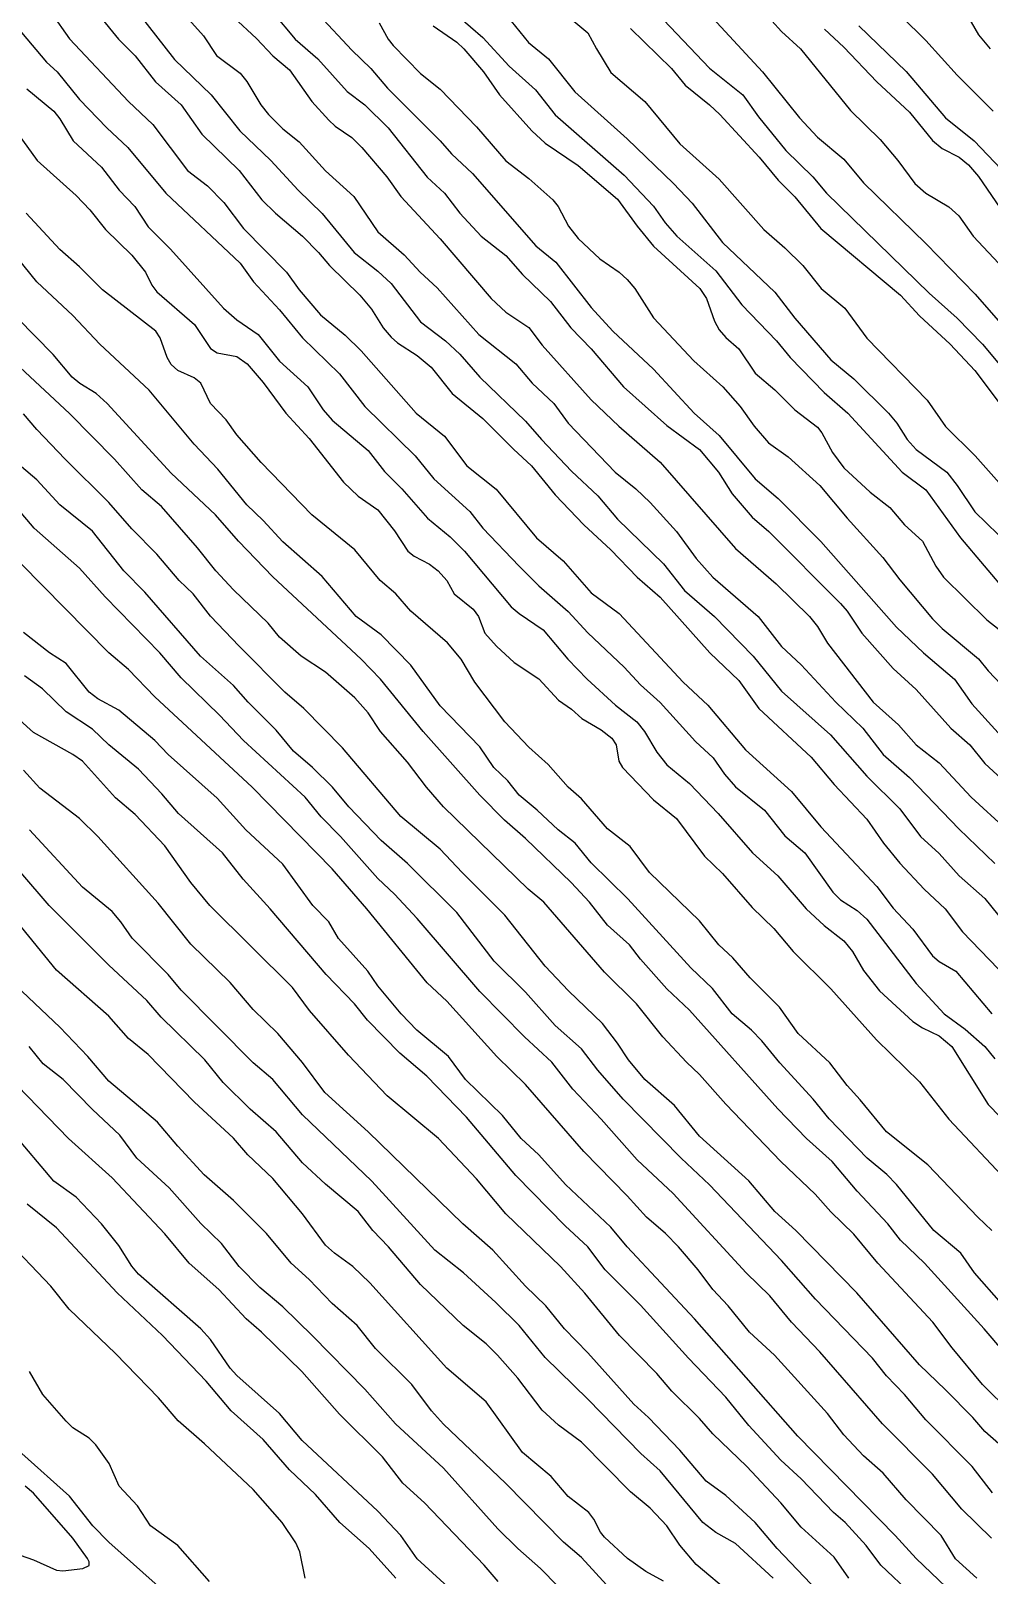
# Model space of a CAD drawing. Extents: x 474277 to 475042, y 254928 to 255625.
# Drawn here: x 474808.7 to 474831.1, y 255362.19 to 255398.28 of the extents above; entities that cross this region are included whole.
import ezdxf

# ---------------------------------------------------------------- set-up
doc = ezdxf.new("R2010")
doc.units = 0
doc.header["$MEASUREMENT"] = 0
doc.layers.add('BaseMapV2_DTM_export_MonNov09090547073261 — entities', color=1, linetype='CONTINUOUS')

msp = doc.modelspace()

# ---------------------------------------------------------------- linework, layer by layer
at = {"layer": 'BaseMapV2_DTM_export_MonNov09090547073261 — entities', "color": 15, "linetype": 'Continuous', "true_color": 0xb7484b}
for points in [[(474808.745, 255399.311, 99), (474809.607, 255398.091, 99), (474810.982, 255396.627, 99), (474811.552, 255396.09, 99), (474812.36, 255395.017, 99), (474812.827, 255394.653, 99), (474813.21, 255394.269, 99), (474813.67, 255393.657, 99), (474814.676, 255392.64, 99), (474814.974, 255392.226, 99), (474815.474, 255391.643, 99), (474816.047, 255391.168, 99), (474816.423, 255390.8, 99), (474817.708, 255389.343, 99), (474818.366, 255388.806, 99), (474818.892, 255388.116, 99), (474819.574, 255387.565, 99), (474820.517, 255386.429, 99), (474821.142, 255385.892, 99), (474821.798, 255385.147, 99), (474822.448, 255384.666, 99), (474823.945, 255383.062, 99), (474824.523, 255382.519, 99), (474825.402, 255381.477, 99), (474826.475, 255380.507, 99), (474827.165, 255379.682, 99), (474828.469, 255378.287, 99), (474828.852, 255377.778, 99), (474829.312, 255377.286, 99), (474829.772, 255376.664, 99), (474829.926, 255376.532, 99), (474830.321, 255376.308, 99), (474831.157, 255375.311, 99)], [(474811.028, 255398.927, 98.5), (474812.06, 255397.605, 98.5), (474812.92, 255396.78, 98.5), (474813.59, 255395.937, 98.5), (474814.31, 255395.247, 98.5), (474814.948, 255394.557, 98.5), (474815.511, 255394.01, 98.5), (474816.26, 255393.1, 98.5), (474816.814, 255392.661, 98.5), (474817.121, 255392.374, 98.5), (474817.811, 255391.477, 98.5), (474818.392, 255391.03, 98.5), (474818.731, 255390.72, 98.5), (474819.191, 255390.182, 98.5), (474820.265, 255389.16, 98.5), (474820.632, 255388.729, 98.5), (474821.338, 255387.991, 98.5), (474821.951, 255387.414, 98.5), (474822.411, 255386.865, 98.5), (474823.485, 255385.826, 98.5), (474823.976, 255385.202, 98.5), (474824.678, 255384.589, 98.5), (474825.583, 255383.669, 98.5), (474826.245, 255382.845, 98.5), (474827.393, 255381.829, 98.5), (474828.239, 255380.862, 98.5), (474829.006, 255380.102, 98.5), (474829.491, 255379.452, 98.5), (474829.926, 255379.055, 98.5), (474830.399, 255378.531, 98.5), (474830.999, 255378.004, 98.5), (474831.459, 255377.435, 98.5)], [(474823.025, 255399.028, 95.75), (474824.558, 255397.407, 95.75), (474825.343, 255396.78, 95.75), (474825.709, 255396.269, 95.75), (474826.349, 255395.477, 95.75), (474826.979, 255394.863, 95.75), (474827.299, 255394.48, 95.75), (474829.696, 255392.15, 95.75), (474830.35, 255391.566, 95.75), (474830.94, 255390.953, 95.75), (474831.452, 255390.34, 95.75)], [(474824.252, 255398.992, 95.5), (474825.803, 255397.317, 95.5), (474826.663, 255396.244, 95.5), (474827.089, 255395.796, 95.5), (474827.702, 255395.275, 95.5), (474828.162, 255394.725, 95.5), (474829.619, 255393.308, 95.5), (474830.769, 255392.121, 95.5), (474831.525, 255391.26, 95.5)], [(474810.297, 255398.632, 98.75), (474810.748, 255398.084, 98.75), (474811.14, 255397.696, 98.75), (474811.615, 255397.087, 98.75), (474812.214, 255396.546, 98.75), (474812.7, 255395.86, 98.75), (474813.574, 255395.017, 98.75), (474814.103, 255394.327, 98.75), (474814.418, 255394.02, 98.75), (474815.051, 255393.482, 98.75), (474815.427, 255393.1, 98.75), (474815.683, 255392.793, 98.75), (474816.391, 255392.103, 98.75), (474816.661, 255391.772, 98.75), (474816.938, 255391.336, 98.75), (474817.121, 255391.116, 98.75), (474817.274, 255390.985, 98.75), (474817.734, 255390.694, 98.75), (474818.057, 255390.416, 98.75), (474818.546, 255389.803, 98.75), (474819.268, 255389.217, 98.75), (474819.98, 255388.499, 98.75), (474820.405, 255388.116, 98.75), (474820.955, 255387.437, 98.75), (474821.623, 255386.736, 98.75), (474822.258, 255386.15, 98.75), (474822.872, 255385.511, 98.75), (474823.408, 255385.048, 98.75), (474824.568, 255383.745, 98.75), (474825.248, 255383.097, 98.75), (474825.717, 255382.442, 98.75), (474826.935, 255381.309, 98.75), (474827.472, 255380.669, 98.75), (474828.239, 255379.856, 98.75), (474828.624, 255379.298, 98.75), (474829.006, 255378.832, 98.75), (474829.58, 255378.225, 98.75), (474830.067, 255377.765, 98.75), (474830.47, 255377.228, 98.75), (474831.306, 255376.358, 98.75)], [(474812.327, 255398.621, 98.25), (474812.739, 255398.161, 98.25), (474813.042, 255397.7, 98.25), (474813.594, 255397.287, 98.25), (474813.747, 255397.093, 98.25), (474814.073, 255396.55, 98.25), (474814.257, 255396.32, 98.25), (474814.59, 255395.988, 98.25), (474814.974, 255395.68, 98.25), (474815.587, 255395.003, 98.25), (474816.249, 255394.403, 98.25), (474816.814, 255393.579, 98.25), (474817.427, 255393.042, 98.25), (474817.798, 255392.64, 98.25), (474818.194, 255392.273, 98.25), (474819.175, 255391.183, 98.25), (474820.035, 255390.493, 98.25), (474820.418, 255390.045, 98.25), (474820.922, 255389.573, 98.25), (474821.261, 255389.11, 98.25), (474822.355, 255387.963, 98.25), (474822.837, 255387.579, 98.25), (474823.178, 255387.26, 98.25), (474823.789, 255386.582, 98.25), (474824.252, 255385.949, 98.25), (474824.64, 255385.509, 98.25), (474825.695, 255384.589, 98.25), (474826.245, 255383.889, 98.25), (474826.705, 255383.466, 98.25), (474827.515, 255382.595, 98.25), (474828.147, 255381.982, 98.25), (474828.62, 255381.368, 98.25), (474829.239, 255380.832, 98.25), (474830.386, 255379.629, 98.25), (474831.229, 255378.823, 98.25)], [(474813.44, 255398.595, 98), (474813.977, 255398.097, 98), (474814.36, 255397.695, 98), (474814.744, 255397.365, 98), (474815.271, 255396.627, 98), (474815.664, 255396.193, 98), (474815.817, 255396.048, 98), (474816.201, 255395.781, 98), (474816.438, 255395.554, 98), (474817.018, 255394.863, 98), (474817.351, 255394.404, 98), (474818.271, 255393.418, 98), (474819.46, 255392.026, 98), (474819.804, 255391.702, 98), (474820.341, 255391.345, 98), (474820.648, 255390.935, 98), (474821.798, 255389.655, 98), (474822.445, 255389.036, 98), (474823.408, 255388.201, 98), (474825.172, 255386.179, 98), (474826.118, 255385.356, 98), (474826.9, 255384.589, 98), (474827.088, 255384.359, 98), (474827.319, 255383.971, 98), (474828.389, 255382.595, 98), (474828.98, 255382.059, 98), (474829.393, 255381.598, 98), (474829.926, 255381.176, 98), (474830.674, 255380.372, 98), (474831.511, 255379.605, 98)], [(474814.36, 255398.708, 97.75), (474814.876, 255398.084, 97.75), (474815.411, 255397.624, 97.75), (474816.095, 255396.857, 97.75), (474816.507, 255396.544, 97.75), (474817.053, 255396.014, 97.75), (474817.964, 255394.858, 97.75), (474818.365, 255394.48, 97.75), (474818.727, 255394.02, 97.75), (474819.224, 255393.483, 97.75), (474819.804, 255393.028, 97.75), (474820.188, 255392.584, 97.75), (474820.847, 255391.95, 97.75), (474821.319, 255391.336, 97.75), (474821.798, 255390.843, 97.75), (474822.549, 255389.956, 97.75), (474823.562, 255389.054, 97.75), (474824.328, 255388.496, 97.75), (474824.769, 255387.963, 97.75), (474825.095, 255387.459, 97.75), (474825.555, 255386.917, 97.75), (474825.946, 255386.582, 97.75), (474827.625, 255384.894, 97.75), (474827.779, 255384.717, 97.75), (474828.125, 255384.205, 97.75), (474828.852, 255383.378, 97.75), (474829.389, 255382.89, 97.75), (474830.204, 255381.982, 97.75), (474830.648, 255381.598, 97.75), (474830.999, 255381.161, 97.75), (474832.073, 255380.169, 97.75)], [(474815.434, 255398.654, 97.5), (474816.201, 255397.828, 97.5), (474816.649, 255397.394, 97.5), (474817.038, 255396.934, 97.5), (474818.268, 255395.707, 97.5), (474818.53, 255395.4, 97.5), (474819.02, 255394.94, 97.5), (474820.501, 255393.253, 97.5), (474820.971, 255392.87, 97.5), (474821.798, 255391.813, 97.5), (474822.299, 255391.26, 97.5), (474823.255, 255390.372, 97.5), (474824.205, 255389.343, 97.5), (474824.788, 255388.823, 97.5), (474825.626, 255387.809, 97.5), (474826.168, 255387.349, 97.5), (474827.165, 255386.345, 97.5), (474828.929, 255384.347, 97.5), (474829.561, 255383.745, 97.5), (474830.287, 255383.132, 97.5), (474830.692, 255382.556, 97.5), (474831.306, 255381.875, 97.5)], [(474818.686, 255398.621, 96.75), (474819.268, 255398.123, 96.75), (474819.881, 255397.449, 96.75), (474820.495, 255396.901, 96.75), (474820.955, 255396.317, 96.75), (474822.565, 255394.903, 96.75), (474823.255, 255394.182, 96.75), (474823.529, 255393.79, 96.75), (474823.8, 255393.483, 96.75), (474824.712, 255392.669, 96.75), (474825.318, 255391.873, 96.75), (474826.127, 255391.03, 96.75), (474826.443, 255390.646, 96.75), (474827.242, 255389.824, 96.75), (474827.798, 255389.343, 96.75), (474829.064, 255387.963, 96.75), (474829.619, 255387.551, 96.75), (474830.43, 255386.429, 96.75), (474831.536, 255385.125, 96.75)], [(474819.728, 255398.753, 96.5), (474820.329, 255398.007, 96.5), (474820.801, 255397.622, 96.5), (474821.415, 255396.854, 96.5), (474822.641, 255395.755, 96.5), (474823.724, 255394.71, 96.5), (474824.16, 255394.25, 96.5), (474824.865, 255393.33, 96.5), (474826.092, 255392.171, 96.5), (474826.554, 255391.566, 96.5), (474827.395, 255390.589, 96.5), (474827.932, 255390.144, 96.5), (474828.748, 255389.343, 96.5), (474828.938, 255389.113, 96.5), (474829.182, 255388.729, 96.5), (474829.389, 255388.497, 96.5), (474830.107, 255387.963, 96.5), (474830.352, 255387.656, 96.5), (474830.764, 255387.042, 96.5), (474831.306, 255386.506, 96.5)], [(474821.156, 255398.697, 96.25), (474821.721, 255398.233, 96.25), (474821.918, 255397.854, 96.25), (474822.258, 255397.305, 96.25), (474823.053, 255396.627, 96.25), (474823.868, 255395.637, 96.25), (474824.788, 255394.809, 96.25), (474825.833, 255393.637, 96.25), (474826.322, 255393.209, 96.25), (474826.741, 255392.793, 96.25), (474827.168, 255392.256, 96.25), (474827.727, 255391.796, 96.25), (474828.239, 255391.099, 96.25), (474829.646, 255389.649, 96.25), (474830.079, 255389.034, 96.25), (474830.769, 255388.343, 96.25), (474831.456, 255387.579, 96.25)], [(474829.04, 255398.621, 94.5), (474829.619, 255398.05, 94.5), (474830.347, 255397.24, 94.5), (474831.188, 255396.397, 94.5)], [(474830.503, 255398.774, 94.25), (474830.846, 255398.185, 94.25), (474831.117, 255397.854, 94.25)], [(474808.486, 255398.237, 99.25), (474809.067, 255397.547, 99.25), (474809.315, 255397.317, 99.25), (474809.837, 255396.674, 99.25), (474810.475, 255396.014, 99.25), (474810.97, 255395.554, 99.25), (474811.853, 255394.48, 99.25), (474813.594, 255392.85, 99.25), (474813.905, 255392.41, 99.25), (474814.514, 255391.761, 99.25), (474815.051, 255391.102, 99.25), (474815.914, 255390.263, 99.25), (474816.504, 255389.496, 99.25), (474817.684, 255388.346, 99.25), (474818.119, 255387.809, 99.25), (474818.961, 255387.044, 99.25), (474819.265, 255386.659, 99.25), (474820.111, 255385.768, 99.25), (474820.571, 255385.311, 99.25), (474821.261, 255384.713, 99.25), (474821.721, 255384.208, 99.25), (474822.565, 255383.408, 99.25), (474822.948, 255382.995, 99.25), (474823.408, 255382.583, 99.25), (474824.235, 255381.675, 99.25), (474824.645, 255381.292, 99.25), (474824.912, 255380.908, 99.25), (474825.172, 255380.616, 99.25), (474825.843, 255380.065, 99.25), (474826.322, 255379.47, 99.25), (474826.791, 255379.068, 99.25), (474827.44, 255378.148, 99.25), (474827.625, 255377.971, 99.25), (474828.009, 255377.725, 99.25), (474828.239, 255377.524, 99.25), (474829.389, 255376.016, 99.25), (474830.044, 255375.311, 99.25), (474830.539, 255374.953, 99.25), (474830.997, 255374.544, 99.25), (474831.229, 255374.26, 99.25)], [(474816.843, 255398.467, 97.25), (474817.053, 255398.084, 97.25), (474817.17, 255397.931, 97.25), (474817.811, 255397.282, 97.25), (474818.271, 255396.916, 97.25), (474819.114, 255396.033, 97.25), (474819.804, 255395.237, 97.25), (474820.341, 255394.83, 97.25), (474820.903, 255394.327, 97.25), (474821.024, 255394.173, 97.25), (474821.269, 255393.713, 97.25), (474821.491, 255393.428, 97.25), (474822.002, 255392.947, 97.25), (474822.453, 255392.64, 97.25), (474822.641, 255392.469, 97.25), (474822.814, 255392.256, 97.25), (474823.255, 255391.572, 97.25), (474824.193, 255390.57, 97.25), (474824.87, 255389.956, 97.25), (474825.28, 255389.496, 97.25), (474825.602, 255389.036, 97.25), (474825.939, 255388.654, 97.25), (474826.399, 255388.321, 97.25), (474827.143, 255387.656, 97.25), (474827.779, 255386.887, 97.25), (474828.615, 255385.969, 97.25), (474829.006, 255385.446, 97.25), (474829.772, 255384.536, 97.25), (474830.002, 255384.31, 97.25), (474830.846, 255383.604, 97.25), (474831.076, 255383.323, 97.25), (474831.986, 255382.365, 97.25)], [(474818.102, 255398.391, 97), (474818.654, 255398.012, 97), (474818.819, 255397.854, 97), (474819.277, 255397.317, 97), (474819.651, 255396.784, 97), (474820.41, 255395.937, 97), (474820.725, 255395.654, 97), (474821.491, 255395.128, 97), (474822.411, 255394.341, 97), (474822.872, 255393.713, 97), (474823.255, 255393.247, 97), (474824.338, 255392.256, 97), (474824.488, 255392.026, 97), (474824.681, 255391.49, 97), (474824.788, 255391.288, 97), (474824.942, 255391.113, 97), (474825.248, 255390.85, 97), (474825.632, 255390.282, 97), (474826.092, 255389.887, 97), (474826.555, 255389.419, 97), (474827.089, 255389.014, 97), (474827.189, 255388.883, 97), (474827.436, 255388.423, 97), (474827.702, 255388.064, 97), (474828.316, 255387.495, 97), (474828.776, 255387.14, 97), (474829.117, 255386.736, 97), (474829.542, 255386.352, 97), (474829.849, 255385.766, 97), (474830.03, 255385.509, 97), (474831.042, 255384.512, 97), (474831.725, 255383.975, 97)], [(474822.718, 255398.329, 96), (474823.675, 255397.394, 96), (474823.99, 255397.01, 96), (474824.564, 255396.55, 96), (474824.802, 255396.32, 96), (474825.72, 255395.324, 96), (474826.169, 255394.788, 96), (474826.552, 255394.4, 96), (474827.165, 255393.661, 96), (474829.022, 255392.103, 96), (474829.466, 255391.619, 96), (474830.187, 255390.953, 96), (474830.761, 255390.34, 96), (474831.306, 255389.615, 96)], [(474826.015, 255398.514, 95.25), (474826.245, 255398.26, 95.25), (474826.685, 255397.854, 95.25), (474827.855, 255396.415, 95.25), (474828.546, 255395.74, 95.25), (474828.962, 255395.247, 95.25), (474829.357, 255394.71, 95.25), (474829.619, 255394.484, 95.25), (474830.156, 255394.162, 95.25), (474830.386, 255393.958, 95.25), (474830.723, 255393.483, 95.25), (474831.441, 255392.717, 95.25)], [(474827.252, 255398.314, 95), (474827.702, 255397.895, 95), (474828.469, 255397.086, 95), (474829.236, 255396.38, 95), (474829.772, 255395.712, 95), (474830.002, 255395.524, 95), (474830.399, 255395.324, 95), (474830.616, 255395.143, 95), (474830.846, 255394.871, 95), (474831.459, 255393.988, 95)], [(474828.055, 255398.391, 94.75), (474829.159, 255397.323, 94.75), (474830.08, 255396.244, 94.75), (474830.743, 255395.707, 94.75), (474833.745, 255392.563, 94.75)], [(474808.61, 255396.923, 99.5), (474809.237, 255396.397, 99.5), (474809.376, 255396.224, 99.5), (474809.694, 255395.707, 99.5), (474810.353, 255395.093, 99.5), (474810.769, 255394.557, 99.5), (474811.129, 255394.173, 99.5), (474811.447, 255393.698, 99.5), (474811.964, 255393.177, 99.5), (474813.203, 255391.796, 99.5), (474813.517, 255391.525, 99.5), (474814.012, 255391.183, 99.5), (474814.514, 255390.556, 99.5), (474815.175, 255389.956, 99.5), (474815.537, 255389.419, 99.5), (474815.741, 255389.182, 99.5), (474816.584, 255388.475, 99.5), (474816.967, 255387.981, 99.5), (474817.368, 255387.579, 99.5), (474817.975, 255386.889, 99.5), (474818.501, 255386.455, 99.5), (474818.84, 255386.122, 99.5), (474819.927, 255384.819, 99.5), (474820.111, 255384.659, 99.5), (474820.673, 255384.282, 99.5), (474821.252, 255383.592, 99.5), (474821.699, 255383.132, 99.5), (474822.368, 255382.519, 99.5), (474822.865, 255382.135, 99.5), (474823.04, 255381.905, 99.5), (474823.332, 255381.423, 99.5), (474823.562, 255381.128, 99.5), (474824.098, 255380.694, 99.5), (474824.765, 255379.988, 99.5), (474825.569, 255379.068, 99.5), (474826.16, 255378.531, 99.5), (474826.817, 255377.765, 99.5), (474827.242, 255377.374, 99.5), (474827.702, 255377.014, 99.5), (474827.903, 255376.768, 99.5), (474828.162, 255376.324, 99.5), (474828.535, 255375.848, 99.5), (474829.312, 255375.13, 99.5), (474829.542, 255374.98, 99.5), (474829.926, 255374.799, 99.5), (474830.222, 255374.544, 99.5), (474831.076, 255373.194, 99.5), (474831.919, 255372.315, 99.5)], [(474808.408, 255395.86, 99.75), (474808.848, 255395.247, 99.75), (474809.76, 255394.427, 99.75), (474810.083, 255394.097, 99.75), (474810.447, 255393.637, 99.75), (474811.063, 255393.036, 99.75), (474811.38, 255392.64, 99.75), (474811.529, 255392.333, 99.75), (474811.644, 255392.18, 99.75), (474812.524, 255391.413, 99.75), (474812.904, 255390.858, 99.75), (474813.057, 255390.754, 99.75), (474813.517, 255390.669, 99.75), (474813.757, 255390.493, 99.75), (474814.13, 255390.058, 99.75), (474814.662, 255389.343, 99.75), (474815.204, 255388.753, 99.75), (474816.005, 255387.733, 99.75), (474816.354, 255387.407, 99.75), (474816.814, 255387.085, 99.75), (474817.197, 255386.593, 99.75), (474817.511, 255386.122, 99.75), (474817.658, 255386.001, 99.75), (474818.015, 255385.816, 99.75), (474818.218, 255385.662, 99.75), (474818.424, 255385.437, 99.75), (474818.598, 255385.126, 99.75), (474819.038, 255384.767, 99.75), (474819.161, 255384.589, 99.75), (474819.314, 255384.205, 99.75), (474819.581, 255383.899, 99.75), (474819.999, 255383.515, 99.75), (474820.571, 255383.139, 99.75), (474821.031, 255382.637, 99.75), (474821.338, 255382.424, 99.75), (474821.58, 255382.212, 99.75), (474822.028, 255381.948, 99.75), (474822.282, 255381.752, 99.75), (474822.383, 255381.598, 99.75), (474822.439, 255381.215, 99.75), (474822.53, 255381.062, 99.75), (474823.255, 255380.312, 99.75), (474823.792, 255379.874, 99.75), (474824.442, 255378.991, 99.75), (474824.865, 255378.59, 99.75), (474825.555, 255377.795, 99.75), (474826.065, 255377.305, 99.75), (474826.517, 255376.768, 99.75), (474827.395, 255375.896, 99.75), (474828.467, 255374.698, 99.75), (474829.466, 255373.722, 99.75), (474830.156, 255372.845, 99.75), (474831.514, 255371.401, 99.75)], [(474831.156, 255370.25, 99.75), (474830.831, 255370.557, 99.75), (474829.667, 255371.784, 99.75), (474828.697, 255372.551, 99.75), (474828.085, 255373.303, 99.75), (474827.779, 255373.635, 99.75), (474827.376, 255374.161, 99.75), (474826.636, 255374.851, 99.75), (474826.197, 255375.464, 99.75), (474825.514, 255376.154, 99.75), (474825.109, 255376.615, 99.75), (474824.783, 255376.921, 99.75), (474824.328, 255377.482, 99.75), (474823.159, 255378.608, 99.75), (474822.709, 255379.222, 99.75), (474822.181, 255379.63, 99.75), (474821.568, 255380.335, 99.75), (474821.261, 255380.606, 99.75), (474820.789, 255381.138, 99.75), (474820.341, 255381.537, 99.75), (474819.778, 255382.135, 99.75), (474819.074, 255383.055, 99.75), (474818.762, 255383.592, 99.75), (474818.44, 255383.975, 99.75), (474817.581, 255384.72, 99.75), (474817.232, 255385.126, 99.75), (474816.863, 255385.432, 99.75), (474816.277, 255386.152, 99.75), (474815.271, 255386.966, 99.75), (474814.088, 255388.193, 99.75), (474813.517, 255388.836, 99.75), (474813.264, 255389.189, 99.75), (474812.904, 255389.573, 99.75), (474812.674, 255390.048, 99.75), (474812.52, 255390.172, 99.75), (474812.137, 255390.338, 99.75), (474811.983, 255390.481, 99.75), (474811.891, 255390.646, 99.75), (474811.722, 255391.106, 99.75), (474811.621, 255391.26, 99.75), (474810.373, 255392.224, 99.75), (474809.837, 255392.76, 99.75), (474809.376, 255393.164, 99.75), (474808.59, 255394.02, 99.75)], [(474831.383, 255368.544, 99.5), (474830.758, 255369.254, 99.5), (474830.432, 255369.714, 99.5), (474829.806, 255370.25, 99.5), (474828.929, 255371.324, 99.5), (474828.702, 255371.554, 99.5), (474828.245, 255371.937, 99.5), (474827.361, 255372.857, 99.5), (474826.984, 255373.317, 99.5), (474826.206, 255374.161, 99.5), (474825.785, 255374.68, 99.5), (474825.543, 255374.928, 99.5), (474825.095, 255375.306, 99.5), (474824.635, 255375.899, 99.5), (474824.129, 255376.384, 99.5), (474822.651, 255377.995, 99.5), (474821.798, 255378.841, 99.5), (474821.426, 255379.298, 99.5), (474821.023, 255379.605, 99.5), (474820.538, 255380.065, 99.5), (474820.111, 255380.419, 99.5), (474819.851, 255380.755, 99.5), (474819.523, 255381.062, 99.5), (474819.191, 255381.551, 99.5), (474818.271, 255382.508, 99.5), (474817.581, 255383.457, 99.5), (474816.891, 255384.167, 99.5), (474816.301, 255384.589, 99.5), (474815.511, 255385.53, 99.5), (474814.59, 255386.335, 99.5), (474814.13, 255386.835, 99.5), (474813.747, 255387.201, 99.5), (474813.072, 255388.039, 99.5), (474812.52, 255388.617, 99.5), (474811.468, 255389.88, 99.5), (474810.318, 255390.953, 99.5), (474809.683, 255391.622, 99.5), (474808.84, 255392.411, 99.5), (474808.38, 255392.978, 99.5)], [(474832.356, 255366.34, 99.25), (474830.979, 255367.95, 99.25), (474829.585, 255369.484, 99.25), (474829.027, 255370.02, 99.25), (474828.732, 255370.404, 99.25), (474828.009, 255371.164, 99.25), (474827.426, 255371.861, 99.25), (474826.83, 255372.397, 99.25), (474826.161, 255373.087, 99.25), (474824.098, 255375.395, 99.25), (474823.562, 255375.892, 99.25), (474822.948, 255376.583, 99.25), (474822.69, 255376.921, 99.25), (474822.181, 255377.379, 99.25), (474821.756, 255377.918, 99.25), (474821.328, 255378.378, 99.25), (474820.265, 255379.408, 99.25), (474819.77, 255379.835, 99.25), (474819.191, 255380.421, 99.25), (474817.874, 255381.905, 99.25), (474816.871, 255383.132, 99.25), (474816.424, 255383.592, 99.25), (474814.36, 255385.52, 99.25), (474813.557, 255386.352, 99.25), (474813.018, 255386.966, 99.25), (474811.983, 255387.941, 99.25), (474810.484, 255389.573, 99.25), (474810.226, 255389.803, 99.25), (474809.851, 255390.033, 99.25), (474809.666, 255390.186, 99.25), (474809.223, 255390.718, 99.25), (474808.389, 255391.566, 99.25)], [(474832.269, 255365.343, 99), (474830.945, 255366.647, 99), (474830.232, 255367.506, 99), (474829.78, 255368.103, 99), (474828.499, 255369.484, 99), (474827.932, 255370.165, 99), (474827.395, 255370.683, 99), (474827.034, 255371.094, 99), (474826.225, 255371.861, 99), (474824.942, 255373.196, 99), (474824.328, 255373.891, 99), (474824.022, 255374.178, 99), (474823.474, 255374.774, 99), (474822.854, 255375.541, 99), (474822.105, 255376.282, 99), (474820.693, 255377.918, 99), (474820.326, 255378.225, 99), (474818.346, 255380.142, 99), (474817.949, 255380.602, 99), (474817.504, 255381.188, 99), (474816.877, 255381.905, 99), (474816.584, 255382.34, 99), (474816.277, 255382.691, 99), (474815.587, 255383.296, 99), (474815.022, 255383.669, 99), (474814.514, 255384.108, 99), (474814.247, 255384.435, 99), (474813.44, 255385.217, 99), (474813.025, 255385.662, 99), (474812.598, 255386.199, 99), (474811.753, 255387.162, 99), (474811.293, 255387.555, 99), (474810.661, 255388.269, 99), (474809.607, 255389.338, 99), (474808.456, 255390.407, 99)], [(474831.322, 255365.266, 98.75), (474830.999, 255365.552, 98.75), (474830.715, 255365.88, 98.75), (474830.079, 255366.523, 98.75), (474829.466, 255367.108, 98.75), (474828.006, 255368.794, 98.75), (474826.581, 255370.25, 98.75), (474826.092, 255370.691, 98.75), (474825.478, 255371.411, 98.75), (474824.328, 255372.45, 98.75), (474823.743, 255373.164, 98.75), (474823.054, 255373.778, 98.75), (474822.665, 255374.238, 98.75), (474822.411, 255374.627, 98.75), (474822.064, 255375.081, 98.75), (474821.268, 255375.848, 98.75), (474820.725, 255376.421, 98.75), (474819.777, 255377.611, 98.75), (474818.779, 255378.608, 98.75), (474818.271, 255379.158, 98.75), (474817.351, 255379.92, 98.75), (474815.988, 255381.522, 98.75), (474815.081, 255382.442, 98.75), (474814.635, 255382.825, 98.75), (474813.568, 255383.899, 98.75), (474812.904, 255384.597, 98.75), (474812.496, 255385.126, 98.75), (474812.168, 255385.432, 98.75), (474811.648, 255386.046, 98.75), (474811.063, 255386.638, 98.75), (474810.527, 255387.258, 98.75), (474809.501, 255388.269, 98.75), (474808.843, 255388.959, 98.75), (474808.533, 255389.328, 98.75)], [(474831.176, 255364.116, 98.5), (474830.698, 255364.73, 98.5), (474829.619, 255365.825, 98.5), (474829.119, 255366.417, 98.5), (474828.699, 255366.85, 98.5), (474828.373, 255367.26, 98.5), (474827.041, 255368.64, 98.5), (474826.245, 255369.549, 98.5), (474824.558, 255371.316, 98.5), (474823.903, 255371.937, 98.5), (474822.541, 255373.317, 98.5), (474821.951, 255373.996, 98.5), (474821.568, 255374.492, 98.5), (474820.955, 255375.038, 98.5), (474820.265, 255375.819, 98.5), (474819.527, 255376.538, 98.5), (474818.654, 255377.674, 98.5), (474817.504, 255378.819, 98.5), (474816.891, 255379.357, 98.5), (474816.134, 255380.142, 98.5), (474815.75, 255380.602, 98.5), (474815.286, 255381.062, 98.5), (474814.841, 255381.445, 98.5), (474814.437, 255381.936, 98.5), (474813.778, 255382.595, 98.5), (474813.44, 255382.979, 98.5), (474812.666, 255383.669, 98.5), (474811.37, 255385.158, 98.5), (474810.874, 255385.662, 98.5), (474810.143, 255386.59, 98.5), (474809.376, 255387.201, 98.5), (474808.84, 255387.785, 98.5), (474808.226, 255388.308, 98.5)], [(474831.153, 255363.06, 98.25), (474830.462, 255363.735, 98.25), (474829.772, 255364.557, 98.25), (474828.607, 255365.727, 98.25), (474827.14, 255367.413, 98.25), (474826.475, 255368.105, 98.25), (474825.97, 255368.717, 98.25), (474825.416, 255369.254, 98.25), (474823.715, 255371.109, 98.25), (474822.872, 255371.895, 98.25), (474822.028, 255372.849, 98.25), (474821.364, 255373.547, 98.25), (474820.878, 255374.178, 98.25), (474820.238, 255374.774, 98.25), (474819.191, 255375.833, 98.25), (474817.734, 255377.537, 98.25), (474817.197, 255378.108, 98.25), (474816.814, 255378.468, 98.25), (474815.938, 255379.452, 98.25), (474815.486, 255379.912, 98.25), (474815.11, 255380.372, 98.25), (474813.67, 255381.693, 98.25), (474813.109, 255382.289, 98.25), (474812.214, 255383.159, 98.25), (474811.716, 255383.745, 98.25), (474810.439, 255385.049, 98.25), (474809.837, 255385.719, 98.25), (474808.777, 255386.659, 98.25), (474808.387, 255387.119, 98.25)], [(474830.809, 255362.123, 98), (474830.309, 255362.579, 98), (474829.975, 255363.12, 98), (474829.159, 255363.954, 98), (474828.622, 255364.579, 98), (474828.162, 255364.981, 98), (474827.702, 255365.469, 98), (474827.319, 255365.968, 98), (474826.082, 255367.337, 98), (474825.497, 255367.873, 98), (474824.997, 255368.487, 98), (474824.639, 255368.87, 98), (474824.295, 255369.33, 98), (474823.835, 255369.867, 98), (474823.534, 255370.174, 98), (474823.091, 255370.557, 98), (474822.641, 255371.059, 98), (474821.623, 255372.091, 98), (474820.265, 255373.658, 98), (474819.591, 255374.314, 98), (474818.424, 255375.606, 98), (474817.964, 255376.033, 98), (474816.557, 255377.765, 98), (474815.741, 255378.7, 98), (474813.873, 255380.602, 98), (474811.6, 255382.713, 98), (474810.987, 255383.355, 98), (474810.527, 255383.742, 98), (474807.945, 255386.352, 98)], [(474830.616, 255361.418, 97.75), (474829.389, 255362.582, 97.75), (474828.903, 255363.12, 97.75), (474826.629, 255365.444, 97.75), (474824.212, 255368.18, 97.75), (474822.638, 255369.867, 97.75), (474822.253, 255370.327, 97.75), (474821.198, 255371.324, 97.75), (474820.572, 255372.014, 97.75), (474820.161, 255372.397, 97.75), (474819.728, 255372.931, 97.75), (474818.862, 255373.778, 97.75), (474818.465, 255374.314, 97.75), (474817.723, 255374.928, 97.75), (474817.355, 255375.311, 97.75), (474816.814, 255375.966, 97.75), (474816.576, 255376.308, 97.75), (474815.894, 255377.068, 97.75), (474815.664, 255377.458, 97.75), (474815.295, 255377.841, 97.75), (474814.59, 255378.805, 97.75), (474813.725, 255379.605, 97.75), (474813.057, 255380.352, 97.75), (474811.912, 255381.368, 97.75), (474811.6, 255381.699, 97.75), (474810.757, 255382.403, 97.75), (474810.267, 255382.672, 97.75), (474810.067, 255382.821, 97.75), (474809.53, 255383.498, 97.75), (474809.141, 255383.745, 97.75), (474808.533, 255384.22, 97.75)], [(474829.287, 255361.739, 97.5), (474828.563, 255362.429, 97.5), (474828.219, 255362.889, 97.5), (474827.734, 255363.426, 97.5), (474827.463, 255363.656, 97.5), (474826.705, 255364.445, 97.5), (474826.227, 255364.883, 97.5), (474825.478, 255365.694, 97.5), (474824.942, 255366.355, 97.5), (474824.068, 255367.26, 97.5), (474822.948, 255368.505, 97.5), (474822.125, 255369.33, 97.5), (474821.721, 255369.869, 97.5), (474821.185, 255370.359, 97.5), (474820.034, 255371.534, 97.5), (474818.884, 255372.892, 97.5), (474817.957, 255373.854, 97.5), (474817.327, 255374.391, 97.5), (474816.568, 255375.158, 97.5), (474816.263, 255375.541, 97.5), (474815.602, 255376.231, 97.5), (474814.298, 255377.765, 97.5), (474813.666, 255378.455, 97.5), (474813.178, 255379.068, 97.5), (474812.15, 255379.988, 97.5), (474811.764, 255380.448, 97.5), (474811.217, 255381.026, 97.5), (474810.527, 255381.591, 97.5), (474810.143, 255381.964, 97.5), (474809.53, 255382.365, 97.5), (474808.974, 255382.902, 97.5), (474808.555, 255383.209, 97.5)], [(474827.819, 255362.123, 97.25), (474827.472, 255362.611, 97.25), (474826.705, 255363.316, 97.25), (474826.23, 255363.886, 97.25), (474825.431, 255364.73, 97.25), (474824.638, 255365.496, 97.25), (474824.328, 255365.851, 97.25), (474823.681, 255366.493, 97.25), (474823.332, 255366.903, 97.25), (474822.458, 255367.797, 97.25), (474821.645, 255368.782, 97.25), (474821.077, 255369.407, 97.25), (474819.801, 255370.634, 97.25), (474819.114, 255371.457, 97.25), (474818.23, 255372.397, 97.25), (474817.028, 255373.394, 97.25), (474816.124, 255374.343, 97.25), (474815.212, 255375.388, 97.25), (474814.813, 255375.924, 97.25), (474812.888, 255377.841, 97.25), (474812.444, 255378.381, 97.25), (474811.83, 255379.232, 97.25), (474811.14, 255379.969, 97.25), (474810.68, 255380.353, 97.25), (474809.913, 255381.209, 97.25), (474809.683, 255381.369, 97.25), (474808.763, 255381.884, 97.25), (474807.8, 255382.749, 97.25)], [(474827.089, 255361.831, 97), (474826.139, 255362.813, 97), (474825.632, 255363.426, 97), (474824.942, 255364.058, 97), (474824.482, 255364.391, 97), (474823.868, 255365.113, 97), (474823.138, 255365.88, 97), (474822.791, 255366.187, 97), (474821.721, 255367.389, 97), (474821.175, 255367.95, 97), (474820.736, 255368.487, 97), (474820.265, 255368.947, 97), (474819.498, 255369.788, 97), (474818.795, 255370.404, 97), (474816.582, 255372.551, 97), (474815.574, 255373.471, 97), (474815.051, 255374.17, 97), (474814.473, 255374.851, 97), (474813.9, 255375.413, 97), (474813.364, 255376.039, 97), (474812.444, 255376.936, 97), (474811.677, 255377.893, 97), (474810.266, 255379.452, 97), (474809.837, 255379.873, 97), (474808.916, 255380.578, 97), (474808.533, 255381, 97)], [(474826.051, 255362.123, 96.75), (474825.172, 255362.937, 96.75), (474824.712, 255363.192, 96.75), (474824.405, 255363.424, 96.75), (474823.408, 255364.632, 96.75), (474822.955, 255365.036, 96.75), (474821.721, 255366.308, 96.75), (474820.725, 255367.283, 96.75), (474820.11, 255368.027, 96.75), (474819.571, 255368.564, 96.75), (474818.811, 255369.254, 96.75), (474818.146, 255369.79, 96.75), (474816.669, 255371.401, 96.75), (474815.051, 255372.952, 96.75), (474814.36, 255373.778, 96.75), (474813.894, 255374.161, 96.75), (474812.214, 255375.861, 96.75), (474811.911, 255376.231, 96.75), (474811.067, 255377.075, 96.75), (474810.809, 255377.458, 96.75), (474810.603, 255377.701, 96.75), (474809.913, 255378.271, 96.75), (474808.668, 255379.605, 96.75)], [(474825.08, 255361.739, 96.5), (474824.252, 255362.44, 96.5), (474823.868, 255362.895, 96.5), (474823.562, 255363.349, 96.5), (474823.178, 255363.756, 96.5), (474822.718, 255364.142, 96.5), (474821.568, 255365.303, 96.5), (474821.031, 255365.697, 96.5), (474820.648, 255366.049, 96.5), (474820.082, 255366.8, 96.5), (474819.61, 255367.337, 96.5), (474819.344, 255367.599, 96.5), (474818.808, 255368.03, 96.5), (474817.811, 255368.986, 96.5), (474817.06, 255369.867, 96.5), (474816.695, 255370.25, 96.5), (474816.354, 255370.694, 96.5), (474815.587, 255371.328, 96.5), (474815.051, 255371.829, 96.5), (474814.435, 255372.551, 96.5), (474813.824, 255373.081, 96.5), (474813.2, 255373.701, 96.5), (474812.767, 255374.238, 96.5), (474811.75, 255375.234, 96.5), (474811.412, 255375.618, 96.5), (474810.527, 255376.45, 96.5), (474809.128, 255377.841, 96.5), (474808.47, 255378.608, 96.5)], [(474823.485, 255362.057, 96.25), (474823.076, 255362.276, 96.25), (474822.646, 255362.583, 96.25), (474822.105, 255363.085, 96.25), (474822.011, 255363.196, 96.25), (474821.858, 255363.503, 96.25), (474821.745, 255363.656, 96.25), (474821.261, 255364.031, 96.25), (474820.858, 255364.5, 96.25), (474820.188, 255365.056, 96.25), (474819.344, 255366.243, 96.25), (474818.423, 255367.03, 96.25), (474816.626, 255369.024, 96.25), (474816.223, 255369.407, 96.25), (474815.799, 255369.714, 96.25), (474815.587, 255369.905, 96.25), (474815.05, 255370.634, 96.25), (474814.36, 255371.458, 96.25), (474813.775, 255372.014, 96.25), (474813.44, 255372.405, 96.25), (474812.52, 255373.254, 96.25), (474811.447, 255374.358, 96.25), (474810.987, 255374.732, 96.25), (474810.527, 255375.254, 96.25), (474809.3, 255376.328, 96.25), (474808.382, 255377.458, 96.25)], [(474822.488, 255361.599, 96), (474821.568, 255362.605, 96), (474821.15, 255362.966, 96), (474819.793, 255364.346, 96), (474818.348, 255365.725, 96), (474818.066, 255366.033, 96), (474817.606, 255366.647, 96), (474816.759, 255367.49, 96), (474816.331, 255368.027, 96), (474815.741, 255368.54, 96), (474815.206, 255369.1, 96), (474814.782, 255369.484, 96), (474814.207, 255370.18, 96), (474813.44, 255370.95, 96), (474812.75, 255371.55, 96), (474812.137, 255372.215, 96), (474811.663, 255372.781, 96), (474810.527, 255373.735, 96), (474810.038, 255374.314, 96), (474809.376, 255374.994, 96), (474807.46, 255376.803, 96)], [(474821.415, 255361.533, 95.75), (474820.614, 255362.353, 95.75), (474820.08, 255362.813, 95.75), (474819.617, 255363.273, 95.75), (474818.348, 255364.692, 95.75), (474817.222, 255365.727, 95.75), (474816.507, 255366.54, 95.75), (474815.281, 255367.784, 95.75), (474814.59, 255368.467, 95.75), (474814.054, 255368.917, 95.75), (474813.571, 255369.407, 95.75), (474813.159, 255369.944, 95.75), (474812.674, 255370.41, 95.75), (474811.931, 255371.247, 95.75), (474811.181, 255371.937, 95.75), (474810.779, 255372.474, 95.75), (474810.143, 255373.071, 95.75), (474809.454, 255373.778, 95.75), (474808.993, 255374.141, 95.75), (474808.665, 255374.544, 95.75)], [(474819.621, 255362.046, 95.5), (474819.299, 255362.429, 95.5), (474817.899, 255363.886, 95.5), (474817.392, 255364.346, 95.5), (474816.923, 255364.96, 95.5), (474815.912, 255365.957, 95.5), (474815.034, 255366.953, 95.5), (474814.092, 255367.873, 95.5), (474813.733, 255368.18, 95.5), (474813.095, 255368.87, 95.5), (474812.406, 255369.484, 95.5), (474811.83, 255370.172, 95.5), (474810.603, 255371.481, 95.5), (474809.585, 255372.397, 95.5), (474808.15, 255373.878, 95.5)], [(474818.808, 255361.597, 95.25), (474817.734, 255362.577, 95.25), (474817.345, 255363.12, 95.25), (474816.814, 255363.692, 95.25), (474815.043, 255365.343, 95.25), (474814.514, 255365.973, 95.25), (474813.517, 255366.858, 95.25), (474813.364, 255367.033, 95.25), (474812.904, 255367.699, 95.25), (474812.671, 255367.95, 95.25), (474811.217, 255369.229, 95.25), (474811.063, 255369.411, 95.25), (474810.757, 255369.897, 95.25), (474810.354, 255370.404, 95.25), (474809.76, 255371.026, 95.25), (474809.242, 255371.401, 95.25), (474808.267, 255372.551, 95.25)], [(474817.235, 255362.123, 95), (474816.607, 255362.813, 95), (474815.926, 255363.426, 95), (474815.357, 255364.079, 95), (474814.744, 255364.658, 95), (474814.13, 255365.362, 95), (474813.384, 255366.033, 95), (474812.801, 255366.723, 95), (474811.779, 255367.797, 95), (474810.722, 255368.794, 95), (474809.3, 255370.31, 95), (474808.62, 255370.864, 95)], [(474815.116, 255362.123, 94.75), (474814.992, 255362.736, 94.75), (474814.897, 255362.951, 94.75), (474814.574, 255363.426, 94.75), (474813.9, 255364.194, 94.75), (474812.76, 255365.266, 94.75), (474812.146, 255365.803, 94.75), (474811.683, 255366.34, 94.75), (474810.68, 255367.371, 94.75), (474809.595, 255368.41, 94.75), (474809.171, 255368.947, 94.75), (474808.075, 255370.097, 94.75)], [(474812.878, 255362.046, 94.5), (474812.137, 255362.883, 94.5), (474811.498, 255363.35, 94.5), (474811.197, 255363.81, 94.5), (474810.766, 255364.27, 94.5), (474810.529, 255364.806, 94.5), (474810.22, 255365.236, 94.5), (474810.067, 255365.391, 94.5), (474809.683, 255365.638, 94.5), (474809.53, 255365.795, 94.5), (474808.981, 255366.417, 94.5), (474808.67, 255366.953, 94.5)], [(474811.899, 255361.739, 94.25), (474810.523, 255362.966, 94.25), (474810.154, 255363.35, 94.25), (474809.605, 255364.04, 94.25), (474808.489, 255365.036, 94.25)], [(474808.456, 255362.658, 94), (474808.763, 255362.552, 94), (474809.3, 255362.307, 94), (474809.453, 255362.296, 94), (474809.921, 255362.353, 94), (474810.067, 255362.422, 94), (474810.067, 255362.506, 94), (474810.025, 255362.583, 94), (474809.683, 255363.057, 94), (474808.763, 255364.112, 94), (474808.573, 255364.27, 94)]]:
    msp.add_polyline3d(points, dxfattribs=at)

doc.saveas('drawing.dxf')
